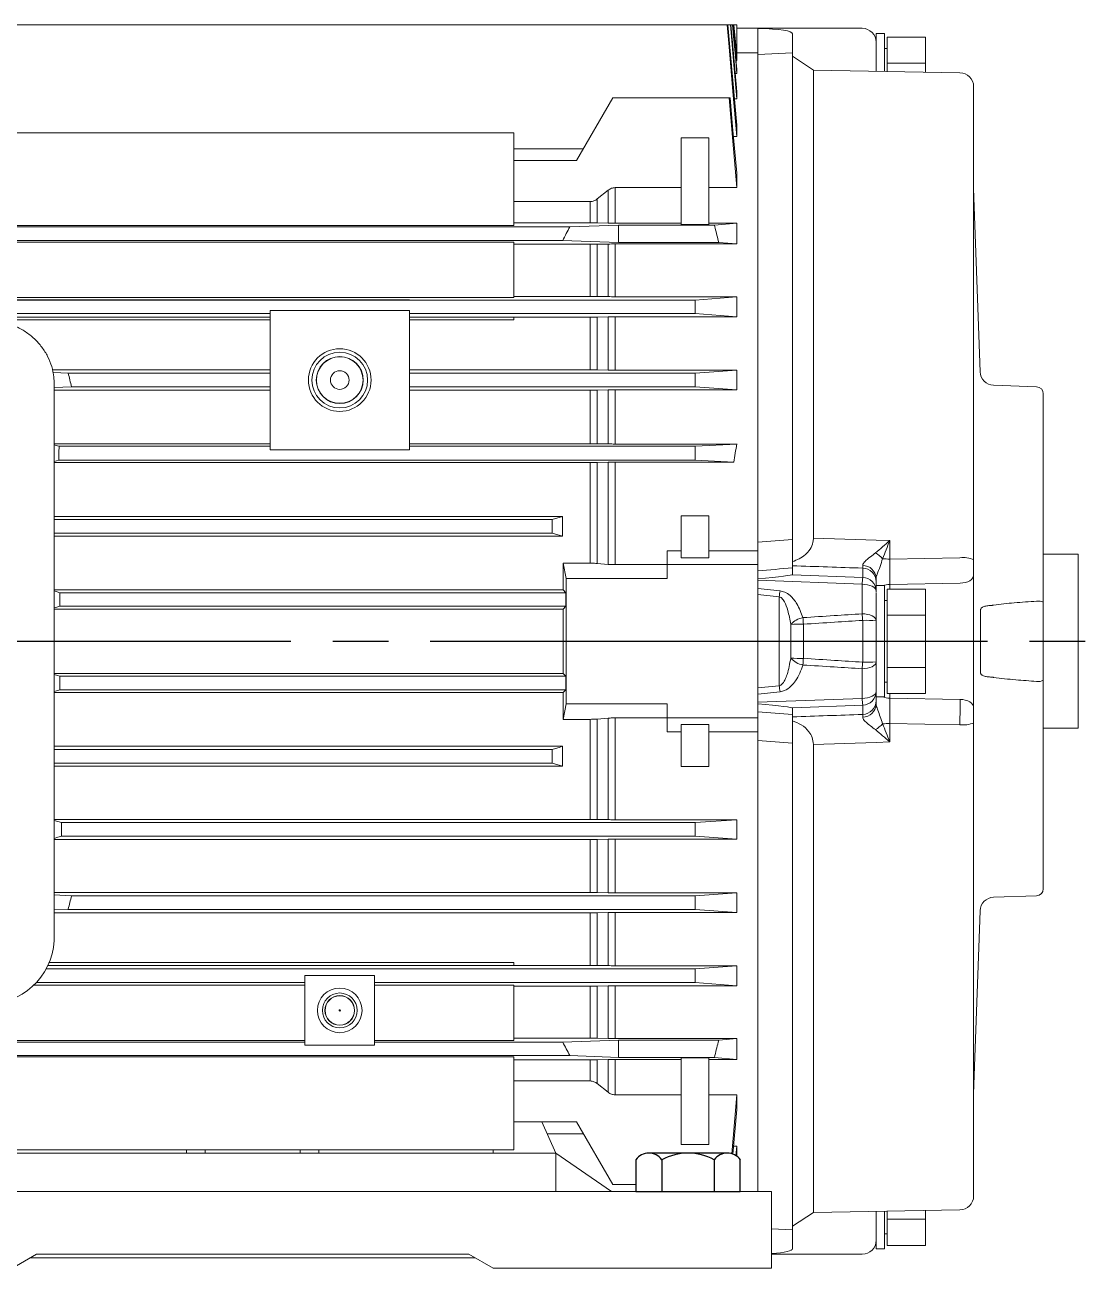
# Model space of a CAD drawing. Header units: millimetres. Extents: x 0 to 2376, y 0 to 1680.
# Drawn here: x 592.4 to 743.6, y 440.1 to 618.6 of the extents above; entities that cross this region are included whole.
import ezdxf

# ---------------------------------------------------------------- set-up
doc = ezdxf.new("R2010")
doc.units = ezdxf.units.MM
doc.header["$LTSCALE"] = 4
doc.linetypes.add('CENTER', pattern=[25, 20, -1.5, 2, -1.5])
doc.layers.add('DETAIL', color=4, linetype='Continuous')

msp = doc.modelspace()

# ---------------------------------------------------------------- linework, layer by layer
at = {"color": 7, "linetype": 'Continuous', "lineweight": 15}
for p, q in [((521.94, 618.57), (693.18, 618.57)), ((693.28, 618.57), (693.64, 618.57)), ((693.71, 618.57), (693.95, 618.57)), ((694, 618.57), (694.11, 618.57)), ((694.56, 618.57), (694.14, 618.57)), ((694.56, 618.57), (694.56, 614.14)), ((694.56, 618.07), (712.56, 618.07)), ((697.56, 618.07), (697.56, 451.07)), ((702.56, 617.28), (702.56, 544.69)), ((715.76, 617.31), (714.56, 617.31)), ((714.56, 617.31), (714.56, 611.9)), ((715.76, 617.31), (715.76, 611.89)), ((716.16, 616.81), (716.16, 611.88)), ((721.66, 616.81), (716.16, 616.81)), ((721.66, 616.81), (721.66, 611.79)), ((694.53, 614.14), (694.56, 614.14)), ((697.56, 614.57), (694.56, 614.57)), ((702.56, 614.57), (697.56, 614.31)), ((705.56, 612.07), (702.56, 614.07)), ((716.16, 615.16), (715.76, 615.16)), ((694.45, 613.46), (694.56, 613.46)), ((721.66, 613.06), (716.16, 613.06)), ((694.32, 611.6), (694.56, 611.6)), ((726.59, 611.7), (705.56, 612.07)), ((705.56, 612.07), (705.56, 544.87)), ((728.56, 609.7), (728.56, 541.76)), ((676.75, 608.07), (671.56, 599.07)), ((676.75, 608.07), (693.45, 608.07)), ((694.22, 607.95), (694.56, 607.95)), ((662.56, 603.07), (587.56, 603.07)), ((662.56, 589.75), (662.56, 603.07)), ((686.56, 602.33), (686.56, 589.9)), ((686.56, 602.33), (690.56, 602.33)), ((690.56, 602.33), (690.56, 589.9)), ((694.09, 602.56), (694.56, 602.56)), ((662.56, 600.78), (672.54, 600.78)), ((662.56, 599.07), (671.56, 599.07)), ((674.53, 593.58), (676.08, 594.82)), ((676.08, 590.11), (676.08, 594.82)), ((677.11, 595.2), (677.11, 590.1)), ((677.11, 595.2), (686.56, 595.2)), ((690.56, 595.2), (694.56, 595.2)), ((729.48, 568.75), (728.56, 595.07)), ((662.56, 593.19), (673.5, 593.19)), ((673.5, 590.16), (673.5, 593.19)), ((674.53, 593.58), (674.53, 590.15)), ((579.52, 589.55), (670.6, 589.55)), ((587.56, 589.75), (662.56, 589.75)), ((662.56, 590.16), (673.5, 590.16)), ((670.6, 589.55), (677.56, 589.8)), ((674.53, 590.15), (676.08, 590.11)), ((677.11, 590.1), (686.56, 590.1)), ((677.56, 589.8), (677.56, 587.33)), ((677.56, 589.8), (691.35, 589.8)), ((690.56, 589.9), (686.56, 589.9)), ((690.56, 590.1), (694.56, 590.1)), ((691.35, 589.8), (694.56, 590.1)), ((694.56, 590.1), (694.56, 587.11)), ((580.56, 587.62), (669.56, 587.62)), ((662.56, 587.39), (587.56, 587.39)), ((662.56, 579.42), (662.56, 587.39)), ((677.56, 587.33), (669.56, 587.62)), ((691.96, 587.33), (677.56, 587.33)), ((694.56, 587.11), (691.96, 587.33)), ((673.5, 587.06), (662.56, 587.06)), ((673.5, 579.59), (673.5, 587.06)), ((676.08, 587.1), (674.53, 587.07)), ((674.53, 587.07), (674.53, 579.58)), ((676.08, 579.55), (676.08, 587.1)), ((677.11, 587.11), (677.11, 579.54)), ((694.56, 587.11), (677.11, 587.11)), ((526.56, 579.05), (688.56, 579.05)), ((587.56, 579.42), (662.56, 579.42)), ((662.56, 579.59), (673.5, 579.59)), ((674.53, 579.58), (676.08, 579.55)), ((677.11, 579.54), (694.56, 579.54)), ((688.56, 579.05), (694.56, 579.54)), ((688.56, 577.11), (688.56, 579.05)), ((694.56, 579.54), (694.56, 576.65)), ((526.56, 577.11), (627.56, 577.11)), ((627.56, 576.61), (587.56, 576.61)), ((627.56, 577.57), (627.56, 557.57)), ((647.56, 577.57), (627.56, 577.57)), ((647.56, 557.57), (647.56, 577.57)), ((647.56, 577.11), (688.56, 577.11)), ((662.56, 576.61), (647.56, 576.61)), ((662.56, 576.2), (662.56, 576.61)), ((673.5, 576.6), (662.56, 576.6)), ((673.5, 569.05), (673.5, 576.6)), ((676.08, 576.64), (674.53, 576.61)), ((674.53, 576.61), (674.53, 569.04)), ((676.08, 569.01), (676.08, 576.64)), ((694.56, 576.65), (677.11, 576.65)), ((677.11, 576.65), (677.11, 569)), ((694.56, 576.65), (688.56, 577.11)), ((627.56, 576.2), (589.41, 576.2)), ((662.56, 576.2), (647.56, 576.2)), ((596.41, 569.05), (627.56, 569.05)), ((596.48, 568.64), (598.58, 568.55)), ((598.58, 568.55), (627.56, 568.55)), ((647.56, 569.05), (673.5, 569.05)), ((647.56, 568.55), (688.56, 568.55)), ((674.53, 569.04), (676.08, 569.01)), ((677.11, 569), (694.56, 569)), ((688.56, 568.55), (694.56, 569)), ((688.56, 566.61), (688.56, 568.55)), ((694.56, 569), (694.56, 566.17)), ((596.56, 567.07), (596.56, 488.1)), ((599.06, 566.61), (596.56, 566.5)), ((627.56, 566.13), (596.56, 566.13)), ((599.06, 566.61), (627.56, 566.61)), ((647.56, 566.61), (688.56, 566.61)), ((673.5, 566.13), (647.56, 566.13)), ((673.5, 558.43), (673.5, 566.13)), ((676.08, 566.16), (674.53, 566.13)), ((674.53, 566.13), (674.53, 558.43)), ((676.08, 558.4), (676.08, 566.16)), ((694.56, 566.17), (677.11, 566.17)), ((677.11, 566.17), (677.11, 558.39)), ((694.56, 566.17), (688.56, 566.61)), ((737.59, 566.6), (731.41, 566.82)), ((738.56, 565.6), (738.56, 494.53)), ((627.56, 558.43), (596.56, 558.43)), ((627.56, 558.07), (597.27, 558.07)), ((627.56, 557.57), (647.56, 557.57)), ((673.5, 558.43), (647.56, 558.43)), ((688.56, 558.07), (647.56, 558.07)), ((676.08, 558.4), (674.53, 558.43)), ((694.56, 558.39), (677.11, 558.39)), ((688.56, 558.07), (694.56, 558.39)), ((688.56, 556.07), (688.56, 558.07)), ((596.56, 555.73), (673.5, 555.73)), ((688.56, 556.07), (597.21, 556.07)), ((673.5, 541.28), (673.5, 555.73)), ((674.53, 555.73), (676.08, 555.76)), ((674.53, 555.73), (674.53, 541.24)), ((676.08, 541.11), (676.08, 555.76)), ((677.11, 555.77), (694.13, 555.77)), ((677.11, 555.77), (677.11, 541.07)), ((694.13, 555.77), (688.56, 556.07)), ((596.56, 548), (669.56, 548)), ((686.56, 548.07), (690.56, 548.07)), ((686.56, 548.07), (686.56, 542.03)), ((690.56, 548.07), (690.56, 542.03)), ((596.56, 547.55), (668.04, 547.55)), ((596.56, 545.6), (668.05, 545.6)), ((669.56, 545.15), (596.56, 545.15)), ((697.56, 544.29), (702.56, 544.69)), ((716.52, 544.52), (716.52, 541.87)), ((684.56, 543.07), (684.56, 539.07)), ((684.56, 543.07), (686.56, 543.07)), ((690.56, 543.07), (697.56, 543.07)), ((669.64, 537.44), (669.64, 541.28)), ((669.64, 541.28), (670.06, 539.07)), ((669.64, 541.28), (673.5, 541.28)), ((676.08, 541.11), (674.53, 541.24)), ((697.56, 541.07), (677.11, 541.07)), ((686.56, 542.03), (690.56, 542.03)), ((712.63, 540.58), (712.63, 540.95)), ((716.52, 541.87), (726.59, 542.06)), ((743.56, 542.57), (738.56, 542.57)), ((743.56, 517.57), (743.56, 542.57)), ((702.56, 540.6), (702.56, 539.63)), ((702.56, 539.63), (712.63, 539.24)), ((712.63, 539.24), (712.63, 540.58)), ((714.56, 539.12), (714.56, 537.15)), ((728.56, 539.57), (728.56, 520.56)), ((669.64, 537.44), (596.56, 537.44)), ((670.03, 537.04), (669.64, 537.44)), ((670.06, 521.07), (670.06, 539.07)), ((670.06, 539.07), (684.56, 539.07)), ((697.56, 539.03), (697.57, 539.03)), ((712.56, 538.26), (697.56, 538.83)), ((697.56, 537.64), (700.77, 537.31)), ((712.56, 534.01), (712.56, 538.26)), ((715.76, 538.07), (714.56, 538.07)), ((715.76, 538.07), (715.76, 522.07)), ((716.16, 537.57), (716.16, 522.57)), ((721.66, 537.57), (716.16, 537.57)), ((726.61, 538.41), (716.51, 538.24)), ((721.66, 537.57), (721.66, 522.57)), ((670.03, 537.04), (597.37, 537.04)), ((670.03, 535.09), (670.03, 537.04)), ((700.66, 536.44), (697.56, 536.77)), ((700.66, 523.69), (700.66, 536.44)), ((714.56, 537.08), (714.56, 521.02)), ((716.16, 535.92), (715.76, 535.92)), ((596.56, 534.7), (669.64, 534.7)), ((670.03, 535.09), (597.37, 535.09)), ((669.64, 534.7), (670.03, 535.09)), ((669.64, 525.43), (669.64, 534.7)), ((721.66, 533.82), (716.16, 533.82)), ((702.3, 527.64), (702.3, 532.49)), ((704.12, 532.52), (704.12, 527.62)), ((712.63, 527.06), (712.63, 533.07)), ((596.56, 525.43), (669.64, 525.43)), ((670.03, 525.04), (597.37, 525.04)), ((669.64, 525.43), (670.03, 525.04)), ((670.03, 525.04), (670.03, 523.09)), ((712.56, 521.87), (712.56, 526.12)), ((721.66, 526.32), (716.16, 526.32)), ((670.03, 523.09), (597.37, 523.09)), ((670.03, 523.09), (669.64, 522.7)), ((697.56, 523.37), (700.66, 523.69)), ((715.76, 524.22), (716.16, 524.22)), ((669.64, 522.7), (596.56, 522.7)), ((669.64, 518.86), (669.64, 522.7)), ((700.77, 522.82), (697.56, 522.49)), ((697.56, 521.31), (712.56, 521.87)), ((714.56, 522.07), (715.76, 522.07)), ((721.66, 522.57), (716.16, 522.57)), ((716.51, 521.89), (726.61, 521.73)), ((670.06, 521.07), (669.64, 518.86)), ((670.06, 521.07), (684.56, 521.07)), ((684.56, 521.07), (684.56, 517.07)), ((697.57, 521.11), (697.56, 521.11)), ((712.63, 520.89), (702.56, 520.51)), ((702.56, 519.54), (702.56, 520.51)), ((712.63, 519.56), (712.63, 520.89)), ((712.63, 519.18), (712.63, 519.56)), ((669.64, 518.86), (673.5, 518.86)), ((673.5, 504.49), (673.5, 518.86)), ((674.53, 518.9), (676.08, 519.03)), ((674.53, 518.9), (674.53, 504.49)), ((676.08, 504.46), (676.08, 519.03)), ((677.11, 519.07), (697.56, 519.07)), ((677.11, 519.07), (677.11, 504.45)), ((690.56, 518.1), (686.56, 518.1)), ((686.56, 518.1), (686.56, 512.07)), ((690.56, 518.1), (690.56, 512.07)), ((716.52, 518.26), (716.52, 515.61)), ((726.59, 518.08), (716.52, 518.26)), ((728.56, 518.37), (728.56, 450.43)), ((684.56, 517.07), (686.56, 517.07)), ((690.56, 517.07), (697.56, 517.07)), ((738.56, 517.57), (743.56, 517.57)), ((669.56, 514.99), (596.56, 514.99)), ((596.56, 514.54), (668.05, 514.54)), ((702.56, 515.45), (697.56, 515.84)), ((702.56, 515.45), (702.56, 442.86)), ((705.56, 515.26), (705.56, 448.07)), ((596.56, 512.59), (668.04, 512.59)), ((596.56, 512.13), (669.56, 512.13)), ((686.56, 512.07), (690.56, 512.07)), ((673.5, 504.49), (596.56, 504.49)), ((688.56, 504.03), (597.61, 504.03)), ((676.08, 504.46), (674.53, 504.49)), ((694.56, 504.45), (677.11, 504.45)), ((688.56, 504.03), (694.56, 504.45)), ((688.56, 502.09), (688.56, 504.03)), ((694.56, 504.45), (694.56, 501.66)), ((596.56, 501.61), (673.5, 501.61)), ((688.56, 502.09), (597.62, 502.09)), ((673.5, 494.01), (673.5, 501.61)), ((674.53, 501.62), (676.08, 501.65)), ((674.53, 501.62), (674.53, 494)), ((676.08, 493.97), (676.08, 501.65)), ((677.11, 501.66), (694.56, 501.66)), ((677.11, 501.66), (677.11, 493.97)), ((694.56, 501.66), (688.56, 502.09)), ((673.5, 494.01), (596.56, 494.01)), ((596.56, 493.64), (599.06, 493.53)), ((599.06, 493.53), (688.56, 493.53)), ((676.08, 493.97), (674.53, 494)), ((694.56, 493.97), (677.11, 493.97)), ((688.56, 493.53), (694.56, 493.97)), ((688.56, 493.53), (688.56, 491.58)), ((694.56, 493.97), (694.56, 491.13)), ((731.41, 493.32), (737.59, 493.53)), ((598.58, 491.58), (596.56, 491.5)), ((596.56, 491.09), (673.5, 491.09)), ((598.58, 491.58), (688.56, 491.58)), ((673.5, 483.54), (673.5, 491.09)), ((674.53, 491.1), (676.08, 491.12)), ((674.53, 491.1), (674.53, 483.53)), ((676.08, 483.5), (676.08, 491.12)), ((677.11, 491.13), (694.56, 491.13)), ((677.11, 491.13), (677.11, 483.49)), ((694.56, 491.13), (688.56, 491.58)), ((728.56, 465.07), (729.48, 491.39)), ((596.56, 488.1), (596.56, 487.08)), ((595.85, 483.94), (662.56, 483.94)), ((662.56, 483.53), (662.56, 483.94)), ((595.42, 483.02), (688.56, 483.02)), ((662.56, 483.53), (595.67, 483.53)), ((632.56, 482.07), (632.56, 472.07)), ((642.56, 482.07), (632.56, 482.07)), ((642.56, 472.07), (642.56, 482.07)), ((673.5, 483.54), (662.56, 483.54)), ((676.08, 483.5), (674.53, 483.53)), ((694.56, 483.49), (677.11, 483.49)), ((688.56, 483.02), (694.56, 483.49)), ((688.56, 483.02), (688.56, 481.08)), ((694.56, 483.49), (694.56, 480.59)), ((632.56, 480.71), (593.66, 480.71)), ((594.03, 481.08), (632.56, 481.08)), ((642.56, 481.08), (688.56, 481.08)), ((662.56, 480.71), (642.56, 480.71)), ((662.56, 480.71), (662.56, 472.75)), ((662.56, 480.54), (673.5, 480.54)), ((673.5, 473.08), (673.5, 480.54)), ((674.53, 480.55), (676.08, 480.58)), ((674.53, 480.55), (674.53, 473.07)), ((676.08, 473.04), (676.08, 480.58)), ((677.11, 480.59), (694.56, 480.59)), ((677.11, 480.59), (677.11, 473.03)), ((694.56, 480.59), (688.56, 481.08)), ((673.5, 473.08), (662.56, 473.08)), ((676.08, 473.04), (674.53, 473.07)), ((694.56, 473.03), (677.11, 473.03)), ((691.96, 472.8), (694.56, 473.03)), ((694.56, 473.03), (694.56, 470.03)), ((580.56, 472.52), (632.56, 472.52)), ((587.56, 472.75), (632.56, 472.75)), ((632.56, 472.07), (642.56, 472.07)), ((642.56, 472.75), (662.56, 472.75)), ((642.56, 472.52), (669.56, 472.52)), ((669.56, 472.52), (677.56, 472.8)), ((677.56, 472.8), (691.96, 472.8)), ((677.56, 470.33), (677.56, 472.8)), ((579.52, 470.58), (670.6, 470.58)), ((662.56, 470.39), (587.56, 470.39)), ((662.56, 470.39), (662.56, 457.07)), ((662.56, 469.97), (673.5, 469.97)), ((677.56, 470.33), (670.6, 470.58)), ((673.5, 466.94), (673.5, 469.97)), ((674.53, 469.99), (676.08, 470.02)), ((674.53, 469.99), (674.53, 466.56)), ((676.08, 465.32), (676.08, 470.02)), ((677.11, 470.03), (686.56, 470.03)), ((677.11, 470.03), (677.11, 464.94)), ((691.35, 470.33), (677.56, 470.33)), ((690.56, 470.24), (686.56, 470.24)), ((686.56, 470.24), (686.56, 457.81)), ((690.56, 470.24), (690.56, 457.81)), ((690.56, 470.03), (694.56, 470.03)), ((694.56, 470.03), (691.35, 470.33)), ((662.56, 466.94), (673.5, 466.94)), ((674.53, 466.56), (676.08, 465.32)), ((677.11, 464.94), (686.56, 464.94)), ((690.56, 464.94), (694.56, 464.94)), ((662.56, 461.07), (671.56, 461.07)), ((668.56, 456.57), (666.56, 461.07)), ((671.56, 461.07), (676.75, 452.07)), ((667.32, 459.36), (672.54, 459.36)), ((662.56, 457.07), (587.56, 457.07)), ((615.56, 457.07), (615.56, 456.57)), ((618.26, 457.07), (618.26, 456.57)), ((631.86, 457.07), (631.86, 456.57)), ((634.56, 457.07), (634.56, 456.57)), ((659.56, 457.07), (659.56, 456.57)), ((686.56, 457.81), (690.56, 457.81)), ((694.09, 457.58), (694.56, 457.58)), ((694.44, 456.21), (694.56, 457.58)), ((581.56, 456.57), (668.56, 456.57)), ((668.56, 456.57), (668.56, 451.07)), ((676.56, 451.07), (668.56, 456.57)), ((676.75, 452.07), (680.05, 452.07)), ((550.56, 451.07), (699.56, 451.07)), ((699.56, 440.07), (699.56, 451.07)), ((702.56, 446.07), (705.56, 448.07)), ((705.56, 448.07), (726.59, 448.43)), ((714.56, 448.24), (714.56, 442.83)), ((715.76, 448.25), (715.76, 442.83)), ((716.16, 448.25), (716.16, 443.33)), ((721.66, 448.35), (721.66, 443.33)), ((721.66, 447.08), (716.16, 447.08)), ((699.56, 445.72), (702.56, 445.57)), ((715.76, 444.98), (716.16, 444.98)), ((714.56, 442.83), (715.76, 442.83)), ((721.66, 443.33), (716.16, 443.33)), ((594.02, 442.07), (590.56, 440.07)), ((593.16, 441.57), (656.96, 441.57)), ((656.09, 442.07), (594.02, 442.07)), ((656.09, 442.07), (659.56, 440.07)), ((712.56, 442.07), (699.56, 442.07)), ((699.56, 440.07), (659.56, 440.07))]:
    msp.add_line(p, q, dxfattribs=at)
at = {"color": 7, "linetype": 'Continuous'}
msp.add_line((567.56, 579.07), (647.56, 579.07), dxfattribs=at)
at = {"color": 8, "linetype": 'Continuous', "lineweight": 15}
for p, q in [((716.51, 538.24), (716.51, 537.57)), ((716.51, 522.57), (716.51, 521.89))]:
    msp.add_line(p, q, dxfattribs=at)
at = {"color": 7, "linetype": 'Continuous', "lineweight": 15, "flags": 128}
for points in [[(693.18, 618.57), (693.45, 615.41), (694, 608.98), (694.56, 602.56)], [(694.56, 604.16), (693.99, 610.58), (693.28, 618.57)], [(693.64, 618.57), (694.09, 613.38), (694.56, 607.95)], [(694.56, 608.97), (694.08, 614.4), (693.71, 618.57)], [(693.95, 618.57), (694.14, 616.44), (694.35, 614.02), (694.56, 611.6)], [(694.56, 612.21), (694.34, 614.62), (694, 618.57)], [(694.11, 618.57), (694.16, 618.01), (694.36, 615.73), (694.56, 613.46)], [(694.56, 613.8), (694.35, 616.18), (694.14, 618.57)], [(697.56, 618.07), (697.56, 618.07), (697.56, 618.07), (697.56, 618.07), (697.56, 618.06), (697.56, 618.06), (697.57, 618.06), (697.57, 618.06), (697.57, 618.05)], [(693.45, 608.07), (693.99, 601.86), (694.56, 595.2)], [(694.56, 597.28), (693.96, 603.94), (693.59, 608.07)], [(597.27, 558.07), (597.05, 558.13), (596.56, 558.28)], [(596.56, 555.87), (596.56, 555.87), (597.21, 556.07)], [(668.04, 547.55), (668.55, 547.7), (669.05, 547.85), (669.56, 548)], [(669.56, 545.15), (669.05, 545.3), (668.54, 545.45), (668.05, 545.6)], [(705.56, 544.87), (714.56, 544.59), (716.52, 544.52)], [(726.61, 538.41), (726.99, 538.44), (727.36, 538.51), (727.7, 538.62), (727.99, 538.76), (728.23, 538.94), (728.41, 539.13), (728.52, 539.35), (728.56, 539.57)], [(597.37, 537.04), (597.01, 537.15), (596.56, 537.29)], [(714.56, 537.26), (714.52, 537.46), (714.41, 537.64), (714.22, 537.82), (713.97, 537.97), (713.67, 538.09), (713.32, 538.18), (712.95, 538.24), (712.56, 538.26)], [(596.56, 534.85), (596.95, 534.97), (597.37, 535.09)], [(714.56, 533.01), (714.52, 533.21), (714.41, 533.39), (714.22, 533.57), (713.97, 533.72), (713.67, 533.84), (713.32, 533.93), (712.95, 533.99), (712.56, 534.01)], [(714.56, 527.12), (714.52, 526.93), (714.41, 526.74), (714.22, 526.57), (713.97, 526.42), (713.67, 526.29), (713.32, 526.2), (712.95, 526.14), (712.56, 526.12)], [(596.56, 525.28), (597.02, 525.15), (597.37, 525.04)], [(597.37, 523.09), (596.9, 522.95), (596.56, 522.85)], [(714.56, 522.87), (714.52, 522.68), (714.41, 522.49), (714.22, 522.32), (713.97, 522.17), (713.67, 522.04), (713.32, 521.95), (712.95, 521.89), (712.56, 521.87)], [(726.61, 521.73), (726.99, 521.7), (727.36, 521.63), (727.7, 521.52), (727.99, 521.37), (728.23, 521.2), (728.41, 521), (728.52, 520.78), (728.56, 520.56)], [(669.56, 514.99), (669.05, 514.83), (668.55, 514.69), (668.05, 514.54)], [(716.52, 515.61), (714.56, 515.55), (705.56, 515.26)], [(668.04, 512.59), (668.04, 512.59), (668.55, 512.44), (669.05, 512.28), (669.56, 512.13)], [(597.61, 504.03), (597.07, 504.19), (596.56, 504.35)], [(596.56, 501.77), (596.58, 501.77), (597.1, 501.93), (597.62, 502.09)], [(693.83, 456.48), (694.03, 458.73), (694.56, 464.94)], [(694.56, 462.86), (693.98, 456.43)]]:
    msp.add_lwpolyline(points, dxfattribs=at)
at = {"color": 7, "linetype": 'Continuous', "lineweight": 15}
for centre, radius in [((637.56, 567.57), 4.5), ((637.56, 567.57), 4), ((637.56, 567.57), 3.37), ((637.56, 567.57), 3.34), ((637.56, 567.57), 1.34), ((637.56, 477.07), 3.2), ((637.56, 477.07), 2.5), ((637.56, 477.07), 2.13), ((637.56, 477.07), 2.1), ((637.56, 477.07), 0.104)]:
    msp.add_circle(centre, radius, dxfattribs=at)
for centre, radius, start, end in [((697.53, 616.27), 1.78, 88.8413, 89.1768), ((712.56, 616.07), 2, 0, 90), ((726.56, 609.7), 2, 0, 89), ((731.48, 568.82), 2, 182.0096, 268), ((737.56, 565.6), 1, 0, 88), ((712.32, 539.13), 4.22, 41.3578, 59.334), ((712.64, 539.03), 1.92, 2.4598, 90.4419), ((716.52, 553.81), 11.94, 265.0294, 270.0122), ((727.07, 538.51), 3.58, 65.3832, 97.6182), ((725.61, 537.83), 13.06, 173.7762, 178.1006), ((712.57, 538.59), 1.99, 0.2176, 88.2368), ((712.57, 537.25), 1.99, 0.2176, 88.2368), ((750.58, 536.15), 53.09, 176.891, 177.1057), ((729.95, 533.36), 29.45, 172.2872, 173.9918), ((737.82, 534.19), 1.65, 63.4668, 97.9903), ((665.13, 530.02), 47.59, 3.6805, 4.815), ((729.48, 534.45), 0.136, 53.9052, 61.2787), ((704.64, 530.37), 3.15, 100.7224, 137.6936), ((703.88, 484.24), 48.28, 89.7143, 91.8695), ((656.04, 529.47), 48.18, 3.6308, 4.7648), ((713.1, 517.21), 15.87, 84.7241, 91.701), ((704.64, 529.76), 3.15, 222.3064, 259.2776), ((703.88, 575.89), 48.28, 268.1305, 270.2857), ((656.04, 530.67), 48.18, 355.2352, 356.3692), ((665.13, 530.12), 47.59, 355.185, 356.3195), ((713.1, 542.93), 15.87, 268.299, 275.2759), ((729.48, 525.69), 0.136, 298.7213, 306.0948), ((729.95, 526.78), 29.45, 186.0082, 187.7128), ((737.82, 525.94), 1.65, 262.0097, 296.5332), ((750.58, 523.99), 53.09, 182.8943, 183.109), ((725.61, 522.31), 13.06, 181.8994, 186.2238), ((712.57, 522.88), 1.99, 271.7632, 359.7824), ((712.57, 521.55), 1.99, 271.7632, 359.7824), ((712.64, 521.1), 1.92, 269.5581, 357.5402), ((712.32, 521.01), 4.22, 300.666, 318.6422), ((716.52, 506.32), 11.94, 89.9878, 94.9706), ((727.07, 521.63), 3.58, 262.3818, 294.6168), ((737.56, 494.53), 1, 272, 0), ((731.48, 491.32), 2, 92, 177.9904), ((587.01, 487.58), 9.56, 267.3045, 357.0233), ((726.56, 450.43), 2, 271, 0), ((712.56, 444.07), 2, 270, 0)]:
    msp.add_arc(centre, radius, start, end, dxfattribs=at)
at = {"color": 8, "linetype": 'Continuous', "lineweight": 15}
for centre, start, end in [((716.53, 535.14), 90.4492, 109.329), ((716.53, 525), 250.671, 269.5508)]:
    msp.add_arc(centre, 3.1, start, end, dxfattribs=at)
at = {"color": 7, "linetype": 'Continuous', "lineweight": 15}
for centre, major_axis, ratio, start_param, end_param in [((686.21, 616.07), (16.35, 1.22), 0.096932, 6.275951, 7.078605), ((730.25, 530.07), (0, 100), 0.742091, 0.933694, 0.957584), ((542.15, 530.07), (0, 100), 0.611347, 5.08643, 5.107409), ((733.11, 530.07), (0, 84.5), 0.484262, 1.228979, 1.261774), ((50.2, 573.92), (2818.87, -97.66), 0.003791, 4.946064, 4.949738), ((1187.38, 593.41), (1313.23, 113.99), 0.008725, 4.329398, 4.333498), ((686.21, 538.26), (16.35, 1.37), 0.015249, 5.479257, 6.281912), ((1187.38, 466.73), (1313.23, -113.99), 0.008725, 1.949687, 1.953787), ((686.21, 521.87), (16.35, -1.37), 0.015249, 0.001273, 0.803928), ((50.2, 486.21), (2818.87, 97.66), 0.003791, 1.333448, 1.337121), ((542.15, 530.07), (0, 100), 0.611347, 4.317369, 4.338348), ((730.25, 530.07), (0, 100), 0.742091, 2.184009, 2.207898), ((686.21, 444.07), (16.35, -1.22), 0.096932, 5.674942, 6.29042)]:
    msp.add_ellipse(centre, major_axis=major_axis, ratio=ratio, start_param=start_param, end_param=end_param, dxfattribs=at)
for points, knots in [([(693.28, 618.57), (693.27, 618.57), (693.25, 618.57), (693.22, 618.57), (693.19, 618.57), (693.18, 618.57)], [0, 0, 0, 0, 0.194809, 0.597405, 1, 1, 1, 1]), ([(693.71, 618.57), (693.7, 618.57), (693.69, 618.57), (693.66, 618.57), (693.65, 618.57), (693.64, 618.57)], [0, 0, 0, 0, 0.318698, 0.659349, 1, 1, 1, 1]), ([(694, 618.57), (694, 618.57), (693.99, 618.57), (693.98, 618.57), (693.97, 618.57), (693.96, 618.57), (693.95, 618.57)], [0, 0, 0, 0, 0.090645, 0.393764, 0.696882, 1, 1, 1, 1]), ([(694.14, 618.57), (694.14, 618.57), (694.13, 618.57), (694.13, 618.57), (694.12, 618.57), (694.12, 618.57), (694.11, 618.57)], [0, 0, 0, 0, 0.143525, 0.429016, 0.714508, 1, 1, 1, 1]), ([(694.56, 613.8), (694.56, 613.77), (694.56, 613.72), (694.56, 613.61), (694.56, 613.52), (694.56, 613.46)], [0, 0, 0, 0, 0.2500347, 0.5000694, 1, 1, 1, 1]), ([(694.56, 612.21), (694.56, 612.16), (694.56, 612.06), (694.56, 611.87), (694.56, 611.71), (694.56, 611.6)], [0, 0, 0, 0, 0.250046, 0.500091, 1, 1, 1, 1]), ([(694.56, 608.97), (694.56, 608.89), (694.56, 608.72), (694.56, 608.39), (694.56, 608.13), (694.56, 607.95)], [0, 0, 0, 0, 0.250066, 0.500132, 1, 1, 1, 1]), ([(693.59, 608.07), (693.58, 608.07), (693.56, 608.07), (693.51, 608.07), (693.47, 608.07), (693.45, 608.07)], [0, 0, 0, 0, 0.165399, 0.5827, 1, 1, 1, 1]), ([(694.56, 604.16), (694.56, 604.03), (694.56, 603.77), (694.56, 603.24), (694.56, 602.83), (694.56, 602.56)], [0, 0, 0, 0, 0.2501008, 0.5002017, 1, 1, 1, 1]), ([(694.56, 597.28), (694.56, 597.11), (694.56, 596.77), (694.56, 596.08), (694.56, 595.55), (694.56, 595.2)], [0, 0, 0, 0, 0.250127, 0.500253, 1, 1, 1, 1]), ([(676.08, 594.82), (676.24, 594.93), (676.55, 595.14), (676.92, 595.18), (677.11, 595.2)], [0, 0, 0, 0, 0.501917, 1, 1, 1, 1]), ([(674.53, 593.58), (674.38, 593.47), (674.07, 593.25), (673.69, 593.21), (673.5, 593.19)], [0, 0, 0, 0, 0.498965, 1, 1, 1, 1]), ([(674.53, 590.15), (674.39, 590.15), (674.11, 590.16), (673.73, 590.16), (673.53, 590.16), (673.5, 590.16)], [0, 0, 0, 0, 0.465671, 0.93471, 1, 1, 1, 1]), ([(676.08, 590.11), (676.22, 590.11), (676.51, 590.1), (676.89, 590.1), (677.09, 590.1), (677.11, 590.1)], [0, 0, 0, 0, 0.469551, 0.942257, 1, 1, 1, 1]), ([(691.35, 589.8), (691.38, 589.66), (691.59, 588.84), (691.79, 588.02), (691.96, 587.33)], [0, 0, 0, 0, 0.1651734, 1, 1, 1, 1]), ([(673.5, 587.06), (673.69, 587.06), (674.07, 587.06), (674.38, 587.06), (674.53, 587.07)], [0, 0, 0, 0, 0.496434, 1, 1, 1, 1]), ([(677.11, 587.11), (676.92, 587.11), (676.55, 587.11), (676.24, 587.1), (676.08, 587.1)], [0, 0, 0, 0, 0.499702, 1, 1, 1, 1]), ([(674.53, 579.58), (674.37, 579.58), (674.06, 579.59), (673.68, 579.59), (673.5, 579.59)], [0, 0, 0, 0, 0.519081, 1, 1, 1, 1]), ([(676.08, 579.55), (676.25, 579.55), (676.56, 579.54), (676.93, 579.54), (677.11, 579.54)], [0, 0, 0, 0, 0.521525, 1, 1, 1, 1]), ([(673.5, 576.6), (673.7, 576.6), (674.07, 576.6), (674.39, 576.61), (674.53, 576.61)], [0, 0, 0, 0, 0.544415, 1, 1, 1, 1]), ([(677.11, 576.65), (676.91, 576.65), (676.54, 576.64), (676.23, 576.64), (676.08, 576.64)], [0, 0, 0, 0, 0.546316, 1, 1, 1, 1]), ([(596.56, 567.07), (596.55, 567.37), (596.52, 568.19), (596.25, 569.51), (595.67, 570.97), (594.83, 572.33), (593.75, 573.53), (592.47, 574.55), (591.02, 575.36), (589.44, 575.93), (587.93, 576.23), (586.96, 576.26), (586.56, 576.27)], [0, 0, 0, 0, 0.0620739, 0.1687237, 0.2754269, 0.3822946, 0.4894722, 0.5970309, 0.7049731, 0.8132545, 0.9218111, 1, 1, 1, 1]), ([(674.53, 569.04), (674.35, 569.04), (674.03, 569.05), (673.67, 569.05), (673.5, 569.05)], [0, 0, 0, 0, 0.559083, 1, 1, 1, 1]), ([(676.08, 569.01), (676.26, 569.01), (676.58, 569), (676.95, 569), (677.11, 569)], [0, 0, 0, 0, 0.56055, 1, 1, 1, 1]), ([(673.5, 566.13), (673.72, 566.13), (674.08, 566.13), (674.4, 566.13), (674.53, 566.13)], [0, 0, 0, 0, 0.578916, 1, 1, 1, 1]), ([(677.11, 566.17), (676.9, 566.17), (676.53, 566.17), (676.22, 566.16), (676.08, 566.16)], [0, 0, 0, 0, 0.579945, 1, 1, 1, 1]), ([(597.21, 556.07), (597.22, 556.26), (597.23, 556.68), (597.25, 557.35), (597.26, 557.83), (597.27, 558.07)], [0, 0, 0, 0, 0.283936, 0.641968, 1, 1, 1, 1]), ([(673.5, 558.43), (673.72, 558.43), (674.08, 558.43), (674.4, 558.43), (674.53, 558.43)], [0, 0, 0, 0, 0.588315, 1, 1, 1, 1]), ([(677.11, 558.39), (676.9, 558.39), (676.53, 558.39), (676.21, 558.4), (676.08, 558.4)], [0, 0, 0, 0, 0.589119, 1, 1, 1, 1]), ([(674.53, 555.73), (674.34, 555.73), (674.01, 555.73), (673.65, 555.73), (673.5, 555.73)], [0, 0, 0, 0, 0.602689, 1, 1, 1, 1]), ([(676.08, 555.76), (676.28, 555.76), (676.6, 555.77), (676.97, 555.77), (677.11, 555.77)], [0, 0, 0, 0, 0.603147, 1, 1, 1, 1]), ([(669.56, 548), (669.56, 547.76), (669.56, 547.29), (669.56, 546.34), (669.56, 545.62), (669.56, 545.15)], [0, 0, 0, 0, 0.2500592, 0.5001184, 1, 1, 1, 1]), ([(668.05, 545.6), (668.05, 545.84), (668.05, 546.32), (668.04, 546.97), (668.04, 547.38), (668.04, 547.55)], [0, 0, 0, 0, 0.368688, 0.737376, 1, 1, 1, 1]), ([(702.56, 541.48), (703.21, 541.76), (704.16, 542.18), (705.11, 543.24), (705.51, 544.09), (705.54, 544.67), (705.56, 544.87)], [0, 0, 0, 0, 0.459795, 0.672902, 0.887952, 1, 1, 1, 1]), ([(702.56, 544.69), (702.56, 544.14), (702.56, 543.05), (702.56, 541.73), (702.56, 540.88), (702.56, 540.68), (702.56, 540.6)], [0, 0, 0, 0, 0.266048, 0.532128, 0.797456, 1, 1, 1, 1]), ([(714.47, 542.76), (715.14, 543.33), (715.82, 543.91), (716.52, 544.52), (716.52, 544.52)], [0, 0, 0, 0, 0.995227, 1, 1, 1, 1]), ([(716.52, 544.52), (716.52, 544.52), (716.17, 543.63), (715.83, 542.77), (715.49, 541.92)], [0, 0, 0, 0, 0.005721, 1, 1, 1, 1]), ([(712.63, 540.95), (712.63, 540.98), (712.64, 541.13), (712.77, 541.33), (713.12, 541.71), (713.66, 542.14), (714.23, 542.57), (714.47, 542.76)], [0, 0, 0, 0, 0.068216, 0.306115, 0.329171, 0.715937, 1, 1, 1, 1]), ([(673.5, 541.28), (673.72, 541.27), (674.09, 541.27), (674.41, 541.25), (674.53, 541.24)], [0, 0, 0, 0, 0.605092, 1, 1, 1, 1]), ([(677.11, 541.07), (676.89, 541.07), (676.53, 541.07), (676.21, 541.1), (676.08, 541.11)], [0, 0, 0, 0, 0.605505, 1, 1, 1, 1]), ([(715.49, 541.92), (715.37, 541.55), (715.14, 540.79), (714.76, 539.88), (714.6, 539.39), (714.56, 539.2), (714.56, 539.15), (714.56, 539.12)], [0, 0, 0, 0, 0.360311, 0.737673, 0.901527, 0.948436, 1, 1, 1, 1]), ([(716.52, 541.87), (716.52, 541.23), (716.51, 540.03), (716.51, 538.83), (716.51, 538.3), (716.51, 538.24)], [0, 0, 0, 0, 0.499508, 0.940308, 1, 1, 1, 1]), ([(728.56, 541.76), (728.56, 541.71), (728.56, 541.34), (728.56, 540.54), (728.56, 539.91), (728.56, 539.57)], [0, 0, 0, 0, 0.061927, 0.500537, 1, 1, 1, 1]), ([(700.77, 537.31), (701, 537.26), (701.54, 537.15), (702.42, 536.51), (703.38, 535.28), (703.8, 534.14), (704.05, 533.47)], [0, 0, 0, 0, 0.122629, 0.287334, 0.579684, 1, 1, 1, 1]), ([(597.37, 535.09), (597.37, 535.29), (597.37, 535.71), (597.37, 536.36), (597.37, 536.82), (597.37, 537.04)], [0, 0, 0, 0, 0.297217, 0.648608, 1, 1, 1, 1]), ([(702.3, 532.49), (702.18, 533.17), (701.98, 534.28), (701.53, 535.55), (701.12, 536.17), (700.84, 536.39), (700.71, 536.43), (700.66, 536.44)], [0, 0, 0, 0, 0.468409, 0.769469, 0.913384, 0.966983, 1, 1, 1, 1]), ([(731.41, 535.25), (731.91, 535.31), (732.9, 535.45), (734.42, 535.59), (735.99, 535.72), (737.06, 535.79), (737.59, 535.83)], [0, 0, 0, 0, 0.241353, 0.482923, 0.741435, 1, 1, 1, 1]), ([(704.05, 533.47), (705.54, 533.56), (708.38, 533.74), (711.21, 533.92), (712.56, 534.01)], [0, 0, 0, 0, 0.525512, 1, 1, 1, 1]), ([(729.55, 525.57), (729.55, 526.06), (729.54, 527.03), (729.54, 529.02), (729.54, 531.54), (729.54, 533.55), (729.55, 534.57)], [0, 0, 0, 0, 0.163134, 0.326602, 0.661853, 1, 1, 1, 1]), ([(729.55, 534.57), (729.55, 534.58), (729.55, 534.61), (729.56, 534.67), (729.59, 534.78), (729.71, 534.93), (730.02, 535.07), (730.56, 535.17), (731.02, 535.21), (731.27, 535.23), (731.3, 535.23)], [0, 0, 0, 0, 0.014928, 0.034038, 0.077109, 0.210619, 0.461808, 0.713997, 0.968294, 1, 1, 1, 1]), ([(729.56, 534.56), (729.56, 533.66), (729.56, 530.67), (729.56, 527.67), (729.56, 525.58)], [0, 0, 0, 0, 0.300891, 1, 1, 1, 1]), ([(731.3, 535.23), (731.31, 535.23), (731.32, 535.23), (731.35, 535.24), (731.38, 535.24), (731.4, 535.25), (731.41, 535.25)], [0, 0, 0, 0, 0.248929, 0.498303, 0.748954, 1, 1, 1, 1]), ([(712.63, 533.07), (711.28, 532.98), (708.45, 532.8), (705.61, 532.62), (704.12, 532.52)], [0, 0, 0, 0, 0.474488, 1, 1, 1, 1]), ([(700.66, 523.69), (700.73, 523.72), (700.85, 523.76), (701.15, 524), (701.48, 524.53), (701.97, 525.78), (702.16, 526.85), (702.3, 527.64)], [0, 0, 0, 0, 0.046432, 0.081894, 0.256174, 0.456143, 1, 1, 1, 1]), ([(704.05, 526.66), (703.76, 525.88), (703.35, 524.78), (702.35, 523.58), (701.58, 522.99), (700.99, 522.87), (700.77, 522.82)], [0, 0, 0, 0, 0.490343, 0.68593, 0.883341, 1, 1, 1, 1]), ([(712.56, 526.12), (711.21, 526.21), (708.38, 526.39), (705.54, 526.57), (704.05, 526.66)], [0, 0, 0, 0, 0.474488, 1, 1, 1, 1]), ([(704.12, 527.62), (705.61, 527.52), (708.45, 527.34), (711.28, 527.15), (712.63, 527.06)], [0, 0, 0, 0, 0.525512, 1, 1, 1, 1]), ([(597.37, 525.04), (597.37, 524.81), (597.37, 524.36), (597.37, 523.71), (597.37, 523.28), (597.37, 523.09)], [0, 0, 0, 0, 0.351392, 0.702783, 1, 1, 1, 1]), ([(731.3, 524.9), (731.08, 524.92), (730.64, 524.95), (730.08, 525.05), (729.78, 525.17), (729.65, 525.29), (729.6, 525.35), (729.58, 525.4), (729.56, 525.46), (729.55, 525.51), (729.55, 525.54), (729.55, 525.56), (729.55, 525.57)], [0, 0, 0, 0, 0.250506, 0.503774, 0.765055, 0.835438, 0.885424, 0.921249, 0.961141, 0.978445, 0.992929, 1, 1, 1, 1]), ([(731.41, 524.89), (731.4, 524.89), (731.38, 524.89), (731.35, 524.9), (731.32, 524.9), (731.31, 524.9), (731.3, 524.9)], [0, 0, 0, 0, 0.2489953, 0.4983672, 0.748961, 1, 1, 1, 1]), ([(737.59, 524.31), (737.09, 524.34), (736.1, 524.41), (734.57, 524.53), (733, 524.68), (731.94, 524.82), (731.41, 524.89)], [0, 0, 0, 0, 0.2412662, 0.4825671, 0.7411959, 1, 1, 1, 1]), ([(716.51, 521.89), (716.51, 521.33), (716.51, 520.28), (716.52, 518.97), (716.52, 518.34), (716.52, 518.26)], [0, 0, 0, 0, 0.499452, 0.940149, 1, 1, 1, 1]), ([(726.59, 518.08), (726.59, 518.39), (726.6, 519.03), (726.6, 519.95), (726.61, 520.79), (726.61, 521.36), (726.61, 521.66), (726.61, 521.73)], [0, 0, 0, 0, 0.245263, 0.499822, 0.716, 0.938448, 1, 1, 1, 1]), ([(702.56, 519.54), (702.56, 519.41), (702.56, 519.16), (702.56, 518.12), (702.56, 516.84), (702.56, 515.87), (702.56, 515.45)], [0, 0, 0, 0, 0.264718, 0.529437, 0.794212, 1, 1, 1, 1]), ([(714.56, 521.02), (714.57, 520.94), (714.59, 520.72), (714.96, 519.79), (715.26, 518.88), (715.49, 518.22)], [0, 0, 0, 0, 0.1178246, 0.3593453, 1, 1, 1, 1]), ([(728.56, 520.56), (728.56, 520.52), (728.56, 520.21), (728.56, 519.49), (728.56, 518.76), (728.56, 518.37)], [0, 0, 0, 0, 0.061788, 0.500538, 1, 1, 1, 1]), ([(674.53, 518.9), (674.34, 518.89), (674.01, 518.86), (673.65, 518.86), (673.5, 518.86)], [0, 0, 0, 0, 0.605218, 1, 1, 1, 1]), ([(676.08, 519.03), (676.28, 519.04), (676.61, 519.06), (676.97, 519.07), (677.11, 519.07)], [0, 0, 0, 0, 0.605619, 1, 1, 1, 1]), ([(705.56, 515.26), (705.52, 515.61), (705.45, 516.29), (704.83, 517.29), (703.85, 518.12), (702.99, 518.48), (702.56, 518.65)], [0, 0, 0, 0, 0.192399, 0.38331, 0.696037, 1, 1, 1, 1]), ([(714.47, 517.38), (713.99, 517.73), (713.25, 518.27), (712.68, 518.89), (712.64, 519.11), (712.63, 519.18)], [0, 0, 0, 0, 0.560906, 0.846269, 1, 1, 1, 1]), ([(715.49, 518.22), (715.83, 517.36), (716.17, 516.5), (716.52, 515.62), (716.52, 515.61)], [0, 0, 0, 0, 0.994279, 1, 1, 1, 1]), ([(697.56, 515.84), (697.56, 515.96), (697.56, 516.33), (697.56, 516.67), (697.56, 516.91)], [0, 0, 0, 0, 0.315201, 1, 1, 1, 1]), ([(716.52, 515.61), (716.52, 515.62), (715.82, 516.22), (715.14, 516.8), (714.47, 517.38)], [0, 0, 0, 0, 0.004773, 1, 1, 1, 1]), ([(668.05, 514.54), (668.05, 514.37), (668.05, 513.96), (668.04, 513.31), (668.04, 512.83), (668.04, 512.59)], [0, 0, 0, 0, 0.262624, 0.631312, 1, 1, 1, 1]), ([(669.56, 514.99), (669.56, 514.75), (669.56, 514.27), (669.56, 513.32), (669.56, 512.61), (669.56, 512.13)], [0, 0, 0, 0, 0.250059, 0.500118, 1, 1, 1, 1]), ([(597.62, 502.09), (597.62, 502.41), (597.62, 502.98), (597.61, 503.63), (597.61, 503.96), (597.61, 504.03)], [0, 0, 0, 0, 0.504174, 0.880863, 1, 1, 1, 1]), ([(673.5, 504.49), (673.72, 504.49), (674.09, 504.49), (674.41, 504.49), (674.53, 504.49)], [0, 0, 0, 0, 0.60269, 1, 1, 1, 1]), ([(677.11, 504.45), (676.89, 504.45), (676.53, 504.45), (676.21, 504.46), (676.08, 504.46)], [0, 0, 0, 0, 0.603157, 1, 1, 1, 1]), ([(674.53, 501.62), (674.34, 501.62), (674.02, 501.62), (673.65, 501.61), (673.5, 501.61)], [0, 0, 0, 0, 0.588443, 1, 1, 1, 1]), ([(676.08, 501.65), (676.27, 501.65), (676.6, 501.66), (676.96, 501.66), (677.11, 501.66)], [0, 0, 0, 0, 0.589223, 1, 1, 1, 1]), ([(673.5, 494.01), (673.72, 494.01), (674.08, 494.01), (674.4, 494), (674.53, 494)], [0, 0, 0, 0, 0.578916, 1, 1, 1, 1]), ([(677.11, 493.97), (676.9, 493.97), (676.53, 493.97), (676.22, 493.97), (676.08, 493.97)], [0, 0, 0, 0, 0.579945, 1, 1, 1, 1]), ([(674.53, 491.1), (674.35, 491.09), (674.03, 491.09), (673.67, 491.09), (673.5, 491.09)], [0, 0, 0, 0, 0.559083, 1, 1, 1, 1]), ([(676.08, 491.12), (676.26, 491.13), (676.58, 491.13), (676.95, 491.13), (677.11, 491.13)], [0, 0, 0, 0, 0.56055, 1, 1, 1, 1]), ([(673.5, 483.54), (673.7, 483.53), (674.07, 483.53), (674.39, 483.53), (674.53, 483.53)], [0, 0, 0, 0, 0.544415, 1, 1, 1, 1]), ([(677.11, 483.49), (676.91, 483.49), (676.54, 483.49), (676.23, 483.5), (676.08, 483.5)], [0, 0, 0, 0, 0.546316, 1, 1, 1, 1]), ([(674.53, 480.55), (674.37, 480.55), (674.06, 480.55), (673.68, 480.54), (673.5, 480.54)], [0, 0, 0, 0, 0.519081, 1, 1, 1, 1]), ([(676.08, 480.58), (676.25, 480.59), (676.56, 480.59), (676.93, 480.59), (677.11, 480.59)], [0, 0, 0, 0, 0.521525, 1, 1, 1, 1]), ([(673.5, 473.08), (673.69, 473.08), (674.07, 473.08), (674.38, 473.07), (674.53, 473.07)], [0, 0, 0, 0, 0.496434, 1, 1, 1, 1]), ([(677.11, 473.03), (676.92, 473.03), (676.55, 473.03), (676.24, 473.03), (676.08, 473.04)], [0, 0, 0, 0, 0.499702, 1, 1, 1, 1]), ([(691.35, 470.33), (691.53, 471.06), (691.73, 471.88), (691.93, 472.7), (691.96, 472.8)], [0, 0, 0, 0, 0.878163, 1, 1, 1, 1]), ([(674.53, 469.99), (674.39, 469.98), (674.11, 469.98), (673.73, 469.97), (673.53, 469.97), (673.5, 469.97)], [0, 0, 0, 0, 0.465671, 0.93471, 1, 1, 1, 1]), ([(676.08, 470.02), (676.22, 470.02), (676.51, 470.03), (676.89, 470.03), (677.09, 470.03), (677.11, 470.03)], [0, 0, 0, 0, 0.469551, 0.942257, 1, 1, 1, 1]), ([(674.53, 466.56), (674.38, 466.67), (674.07, 466.88), (673.69, 466.92), (673.5, 466.94)], [0, 0, 0, 0, 0.498965, 1, 1, 1, 1]), ([(676.08, 465.32), (676.24, 465.21), (676.55, 464.99), (676.92, 464.96), (677.11, 464.94)], [0, 0, 0, 0, 0.501917, 1, 1, 1, 1]), ([(694.56, 464.94), (694.56, 464.76), (694.56, 464.41), (694.56, 463.71), (694.56, 463.2), (694.56, 462.86)], [0, 0, 0, 0, 0.2501266, 0.5002532, 1, 1, 1, 1]), ([(694.56, 457.58), (694.56, 457.44), (694.56, 457.16), (694.56, 456.68), (694.56, 456.34), (694.56, 456.13)], [0, 0, 0, 0, 0.2501008, 0.5002017, 0.9018313, 0.9018313, 0.9018313, 0.9018313])]:
    msp.add_open_spline(points, degree=3, knots=knots, dxfattribs=at)
at = {"layer": 'DETAIL', "color": 4, "linetype": 'CENTER'}
msp.add_line((450.56, 530.07), (1129.02, 530.07), dxfattribs=at)
at = {"layer": 'DETAIL'}
for p, q in [((680.05, 455.63), (680.05, 451.07)), ((693.19, 456.57), (681.93, 456.57)), ((683.8, 455.63), (683.8, 451.07)), ((691.31, 455.63), (691.31, 451.07)), ((695.06, 451.07), (695.06, 455.63)), ((680.05, 451.07), (695.06, 451.07))]:
    msp.add_line(p, q, dxfattribs=at)
for centre, radius, start, end in [((681.93, 454.22), 2.35, 37.0345, 142.9655), ((687.56, 448.57), 8, 62.0243, 117.9757), ((693.19, 454.22), 2.35, 37.0345, 142.9655)]:
    msp.add_arc(centre, radius, start, end, dxfattribs=at)

doc.saveas('drawing.dxf')
